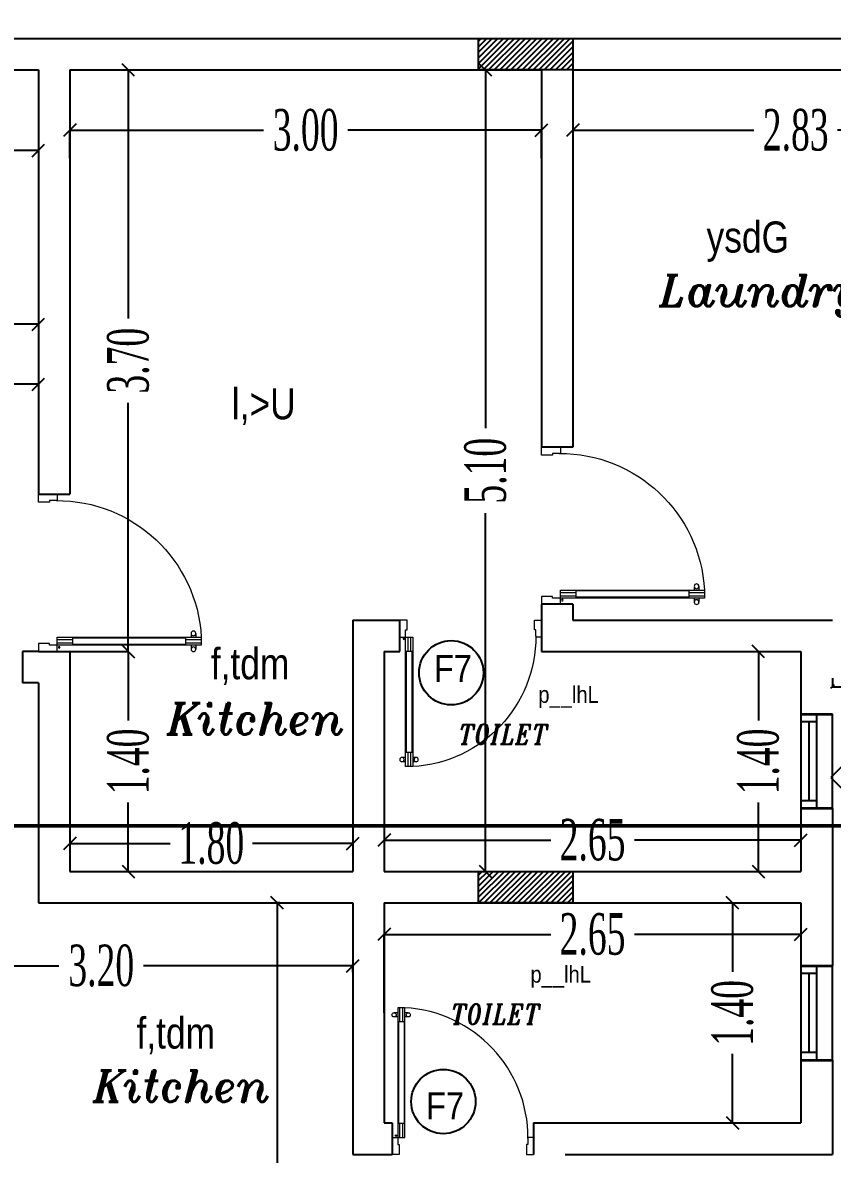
# Model space of a CAD drawing. Header units: metres. Extents: x -434 to 683, y -422 to -228.
# Drawn here: x 12.28 to 17.43, y -295.09 to -287.89 of the extents above; entities that cross this region are included whole.
import ezdxf
from ezdxf.enums import TextEntityAlignment as Align

# ---------------------------------------------------------------- set-up
doc = ezdxf.new("R2010")
doc.units = ezdxf.units.M
doc.header["$MEASUREMENT"] = 0
doc.header["$PDMODE"] = 34
doc.linetypes.add('DASHDOT', pattern=[1, 0.5, -0.25, 0, -0.25])
for name, color, linetype in [('Columns', 41, 'Continuous'), ('DIM', 8, 'Continuous'), ('Dim-inside', 1, 'Continuous'), ('Section Line', 4, 'Continuous'), ('Text Title', 3, 'Continuous'), ('TXT', 1, 'Continuous'), ('WALL', 7, 'Continuous'), ('window', 5, 'Continuous')]:
    doc.layers.add(name, color=color, linetype=linetype)
for name, color, linetype, lineweight in [('Dimn Out', 6, 'Continuous', 9), ('door', 114, 'Continuous', 13), ('walls', 7, 'Continuous', 35), ('Windows', 5, 'Continuous', 15)]:
    doc.layers.add(name, color=color, linetype=linetype, lineweight=lineweight)
doc.styles.add('MP', font='xarb.shx', dxfattribs={"height": 200})
doc.styles.add('NAMES', font='xarb.shx', dxfattribs={"width": 0.9, "height": 0.2})
doc.styles.add('Q', font='italict.shx', dxfattribs={"height": 0.18})
doc.styles.add('UTMAN', font='romantic.ttf', dxfattribs={"width": 0.6})
doc.dimstyles.new('kamal 1', dxfattribs={"dimscale": 0.8, "dimtxt": 0.33, "dimasz": 0.1, "dimexe": 0, "dimexo": 0, "dimgap": 0.09, "dimtad": 0, "dimzin": 0, "dimdsep": 46, "dimtxsty": 'UTMAN', "dimblk": 'OBLIQUE', "dimcen": 0.09, "dimclrd": 252, "dimclre": 8, "dimclrt": 7, "dimadec": 0, "dimazin": 0, "dimtfac": 1, "dimtix": 1, "dimtofl": 0, "dimtmove": 1, "dimatfit": 3, "dimldrblk": 'OBLIQUE', "dimfxl": 1, "dimtolj": 1, "dimtzin": 0, "dimlwd": -1, "dimarcsym": 0})
doc.dimstyles.new('UTMAN 77', dxfattribs={"dimscale": 0.8, "dimtxt": 0.1, "dimasz": 0.1, "dimexe": 0, "dimexo": 0, "dimgap": 0.09, "dimtad": 0, "dimzin": 0, "dimdsep": 46, "dimtxsty": 'UTMAN', "dimblk": 'OBLIQUE', "dimcen": 0.09, "dimclrd": 252, "dimclre": 8, "dimclrt": 7, "dimadec": 0, "dimazin": 0, "dimtfac": 1, "dimtix": 1, "dimtofl": 0, "dimtmove": 1, "dimatfit": 3, "dimldrblk": 'OBLIQUE', "dimfxl": 0.18, "dimtolj": 1, "dimtzin": 0, "dimlwd": -1, "dimarcsym": 0})

# ---------------------------------------------------------------- blocks, each defined once
blk = doc.blocks.new('door-1m-wall-15')
at = {"layer": 'door'}
for p, q in [((-0.09015200176304461, 1.038118045952899), (-0.04006755633912462, 1.038118045952899)), ((-0.09015200176304461, 0.120202669016976), (-0.09015200176304461, 1.038118045952899)), ((-0.07512666813562419, 0.9379491551052297), (-0.07512666813562419, 1.038118045952899)), ((-0.05509288996620398, 0.9379491551052297), (-0.05509288996620398, 1.038118045952899)), ((-0.04006755633912462, 1.038118045952899), (-0.04006755633912462, 0.120202669016976)), ((-0.09015200176304461, 0.9379491551052297), (-0.04006755633912462, 0.9379491551052297)), ((-1.001688908475501, 0.01001688908456799), (-1.001688908475501, 0.120202669016976)), ((-1.001688908475501, 0.120202669016976), (-0.9616321867001147, 0.120202669016976)), ((-0.961621352136433, 0.1151942244745214), (-0.961621352136433, 0.0701182235932265)), ((-0.04006755633912462, 0.120202669016976), (-0.09015200176304461, 0.120202669016976)), ((0, 0.120202669016976), (-0.04006755633912462, 0.120202669016976)), ((-0.04006755633912462, 0.120202669016976), (-0.04006755633912462, 0.0701182235932265)), ((0, 0), (0, 0.120202669016976)), ((-1.001688908475501, 0), (-1.001688908475501, 0.01001688908456799)), ((-0.9516044630518081, 0), (-1.001688908475501, 0)), ((-0.961621352136433, 0.0701182235932265), (-0.9516044630518081, 0.07011822359334019)), ((-0.9516044630518081, 0.07011822359334019), (-0.9516044630518081, 0)), ((-0.04006755633912462, 0.0701182235932265), (-0.05008444542386314, 0.07011822359334019)), ((-0.05008444542386314, 0.07011822359334019), (-0.05008444542386314, 0)), ((-0.05008444542386314, 0), (0, 0))]:
    blk.add_line(p, q, dxfattribs=at)
at = {"layer": 'door', "color": 211}
for p, q in [((-0.1147011815501173, 1.003058871621022), (-0.09240534645908838, 1.003058871621022)), ((-0.1141539834405307, 0.9730167171087487), (-0.09240534645908838, 0.9730167171087487)), ((-0.0851435572204764, 0.9379491551052297), (-0.0851435572204764, 0.2203715598644749)), ((-0.04507600088135177, 0.9379491551052297), (-0.04507600088135177, 0.2203715598644749)), ((-0.03624353408179104, 1.003058934156229), (-0.01394769899076209, 1.003058934156229)), ((-0.03624350810304122, 0.9730082669018429), (-0.01394767301212596, 0.9730082669018429)), ((-0.04006755633912462, 0.2203715598644749), (-0.09015200176304461, 0.2203715598644749)), ((-0.07512666813562419, 0.120202669016976), (-0.07512666813562419, 0.2203715598644749)), ((-0.05509288996620398, 0.120202669016976), (-0.05509288996620398, 0.2203715598644749))]:
    blk.add_line(p, q, dxfattribs=at)
at = {"layer": 'door', "extrusion": (0, 0, -1)}
for centre, major_axis, ratio, start_param, end_param in [((-0.04006755633878356, 0.1179194061979842), (-0.8575167736169296, 0.3375706855221994), 0.9999893199778274, -0.3804679898418646, 1.141396578578808), ((-0.02638215680394751, 0.1325320894925426), (-0.003468184795607644, 0.003468184795607644), 0.9999999999996781, 4.712388980389195, 10.99557428756878)]:
    blk.add_ellipse(centre, major_axis=major_axis, ratio=ratio, start_param=start_param, end_param=end_param, dxfattribs=at)
at = {"layer": 'door', "color": 211, "extrusion": (0, 0, -1)}
blk.add_ellipse((-0.1146578315806437, 0.9880336005288655), major_axis=(0.01062451529735361, 0.01062451529735361), ratio=0.9999999999866576, start_param=3.141592653591579, end_param=9.424777960771165, dxfattribs=at)
at = {"layer": 'door', "color": 211, "extrusion": (0, 0, -0.9999999999999998)}
blk.add_ellipse((-0.01394768600135876, 0.9880336005288655), major_axis=(-0.01062451529735474, 0.01062451529735474), ratio=0.9999999999998949, start_param=4.712388980386475, end_param=10.99557428756606, dxfattribs=at)
blk = doc.blocks.new('_OBLIQUE')
at = {"color": 0, "linetype": 'ByBlock'}
blk.add_line((-0.5, -0.5), (0.5, 0.5), dxfattribs=at)
blk = doc.blocks.new('*D207')
at = {"layer": 'DEFPOINTS', "color": 0, "transparency": 16777216}
for p in [(12.5764323112852, -293.1146391862504), (14.37643231120458, -293.1146391862509), (14.37643231120458, -293.1146391862508)]:
    blk.add_point(p, dxfattribs=at)
at = {"layer": 'DIM', "color": 252, "transparency": 16777216}
for p, q in [((12.5764323112852, -293.1146391862508), (13.21521929349341, -293.1146391862508)), ((14.37643231120458, -293.1146391862508), (13.73764532899637, -293.1146391862508))]:
    blk.add_line(p, q, dxfattribs=at)
at = {"layer": 'DIM', "color": 252, "transparency": 16777216, "xscale": 0.08000000000000002, "yscale": 0.08000000000000002, "zscale": 0.08000000000000002, "rotation": 180}
blk.add_blockref('_OBLIQUE', (12.5764323112852, -293.1146391862508), dxfattribs=at)
at = {"layer": 'DIM', "color": 252, "transparency": 16777216, "xscale": 0.08000000000000002, "yscale": 0.08000000000000002, "zscale": 0.08000000000000002}
blk.add_blockref('_OBLIQUE', (14.37643231120458, -293.1146391862508), dxfattribs=at)
at = {"layer": 'DIM', "color": 7, "transparency": 16777216, "insert": (13.47643231124489, -293.1146391862508), "char_height": 0.264, "attachment_point": 5, "style": 'UTMAN'}
blk.add_mtext('\\A1;1.80', dxfattribs=at)
blk = doc.blocks.new('*D94')
at = {"layer": 'DEFPOINTS', "color": 0, "transparency": 16777216}
for p in [(12.57643231128544, -291.8931597896049), (12.94847222938757, -291.8931597896049), (12.84997740498489, -293.2931597896047)]:
    blk.add_point(p, dxfattribs=at)
at = {"layer": 'Dim-inside', "color": 8, "lineweight": -2, "transparency": 16777216}
for p, q in [((12.57643231128544, -291.8931597896049), (12.94847222938757, -291.8931597896049)), ((12.84997740498489, -293.2931597896047), (12.94847222938757, -293.2931597896047))]:
    blk.add_line(p, q, dxfattribs=at)
at = {"layer": 'Dim-inside', "color": 252, "transparency": 16777216}
for p, q in [((12.94847222938757, -291.8931597896049), (12.94847222938757, -292.3319467718533)), ((12.94847222938757, -293.2931597896047), (12.94847222938757, -292.8543728073562))]:
    blk.add_line(p, q, dxfattribs=at)
at = {"layer": 'Dim-inside', "color": 252, "transparency": 16777216, "xscale": 0.08000000000000002, "yscale": 0.08000000000000002, "zscale": 0.08000000000000002}
for p, rotation in [((12.94847222938757, -291.8931597896049), 90), ((12.94847222938757, -293.2931597896047), 270)]:
    blk.add_blockref('_OBLIQUE', p, dxfattribs=dict(at, rotation=rotation))
at = {"layer": 'Dim-inside', "color": 7, "transparency": 16777216, "insert": (12.94847222938749, -292.5931597896047), "char_height": 0.264, "attachment_point": 5, "rotation": 90, "style": 'UTMAN'}
blk.add_mtext('\\A1;1.40', dxfattribs=at)
blk = doc.blocks.new('*D95')
at = {"layer": 'DEFPOINTS', "color": 0, "transparency": 16777216}
for p in [(12.94847222941548, -288.1931524279698), (12.94847222941549, -288.1931524279698), (12.94847222938757, -291.8931597896048)]:
    blk.add_point(p, dxfattribs=at)
at = {"layer": 'Dim-inside', "color": 252, "transparency": 16777216}
for p, q in [((12.94847222941549, -288.1931524279698), (12.94847222941549, -289.7742105466571)), ((12.94847222941549, -291.8931597896048), (12.94847222941549, -290.3121016709175))]:
    blk.add_line(p, q, dxfattribs=at)
at = {"layer": 'Dim-inside', "color": 252, "transparency": 16777216, "xscale": 0.08000000000000002, "yscale": 0.08000000000000002, "zscale": 0.08000000000000002}
for p, rotation in [((12.94847222941549, -288.1931524279698), 90), ((12.94847222941549, -291.8931597896048), 270)]:
    blk.add_blockref('_OBLIQUE', p, dxfattribs=dict(at, rotation=rotation))
at = {"layer": 'Dim-inside', "color": 7, "transparency": 16777216, "insert": (12.9484722294154, -290.0431561087872), "char_height": 0.264, "attachment_point": 5, "rotation": 90, "style": 'UTMAN'}
blk.add_mtext('\\A1;3.70', dxfattribs=at)
blk = doc.blocks.new('*D96')
at = {"layer": 'DEFPOINTS', "color": 0, "transparency": 16777216}
for p in [(15.57643231128615, -288.5765426518302), (12.57643231128615, -288.7537943636258), (15.57643231128615, -288.7537943636265)]:
    blk.add_point(p, dxfattribs=at)
at = {"layer": 'Dim-inside', "color": 8, "lineweight": -2, "transparency": 16777216}
for p, q in [((12.57643231128615, -288.7537943636258), (12.57643231128615, -288.5765426518302)), ((15.57643231128615, -288.7537943636265), (15.57643231128615, -288.5765426518302))]:
    blk.add_line(p, q, dxfattribs=at)
at = {"layer": 'Dim-inside', "color": 252, "transparency": 16777216}
for p, q in [((12.57643231128615, -288.5765426518302), (13.80748674915598, -288.5765426518302)), ((15.57643231128615, -288.5765426518302), (14.34537787341633, -288.5765426518302))]:
    blk.add_line(p, q, dxfattribs=at)
at = {"layer": 'Dim-inside', "color": 252, "transparency": 16777216, "xscale": 0.08000000000000002, "yscale": 0.08000000000000002, "zscale": 0.08000000000000002, "rotation": 180}
blk.add_blockref('_OBLIQUE', (12.57643231128615, -288.5765426518302), dxfattribs=at)
at = {"layer": 'Dim-inside', "color": 252, "transparency": 16777216, "xscale": 0.08000000000000002, "yscale": 0.08000000000000002, "zscale": 0.08000000000000002}
blk.add_blockref('_OBLIQUE', (15.57643231128615, -288.5765426518302), dxfattribs=at)
at = {"layer": 'Dim-inside', "color": 7, "transparency": 16777216, "insert": (14.07643231128615, -288.5765426518302), "char_height": 0.264, "attachment_point": 5, "style": 'UTMAN'}
blk.add_mtext('\\A1;3.00', dxfattribs=at)
blk = doc.blocks.new('*D97')
at = {"layer": 'DEFPOINTS', "color": 0, "transparency": 16777216}
for p in [(15.22050711991921, -288.1931524279701), (15.22050711989096, -293.2931597896049), (15.22050711991805, -293.2931597896049)]:
    blk.add_point(p, dxfattribs=at)
at = {"layer": 'Dim-inside', "color": 252, "transparency": 16777216}
for p, q in [((15.22050711991804, -288.1931524279701), (15.22050711991804, -290.4726874697342)), ((15.22050711991805, -293.2931597896049), (15.22050711991804, -291.0136247478408))]:
    blk.add_line(p, q, dxfattribs=at)
at = {"layer": 'Dim-inside', "color": 252, "transparency": 16777216, "xscale": 0.08000000000000002, "yscale": 0.08000000000000002, "zscale": 0.08000000000000002}
for p, rotation in [((15.22050711991804, -288.1931524279701), 90), ((15.22050711991805, -293.2931597896049), 270)]:
    blk.add_blockref('_OBLIQUE', p, dxfattribs=dict(at, rotation=rotation))
at = {"layer": 'Dim-inside', "color": 7, "transparency": 16777216, "insert": (15.22050711991796, -290.7431561087874), "char_height": 0.264, "attachment_point": 5, "rotation": 90, "style": 'UTMAN'}
blk.add_mtext('\\A1;5.10', dxfattribs=at)
blk = doc.blocks.new('*D98')
at = {"layer": 'DEFPOINTS', "color": 0, "transparency": 16777216}
for p in [(13.91151182417825, -293.493159789605), (13.89406205456516, -299.0555970294623), (13.89477206614119, -299.0555970294623)]:
    blk.add_point(p, dxfattribs=at)
at = {"layer": 'Dim-inside', "color": 8, "lineweight": -2, "transparency": 16777216}
for p, q in [((13.91151182417825, -293.493159789605), (13.89477206614119, -293.493159789605)), ((13.89406205456516, -299.0555970294623), (13.89477206614119, -299.0555970294623))]:
    blk.add_line(p, q, dxfattribs=at)
at = {"layer": 'Dim-inside', "color": 252, "transparency": 16777216}
for p, q in [((13.89477206614119, -293.493159789605), (13.89477206614119, -296.0048470485869)), ((13.89477206614119, -299.0555970294623), (13.89477206614119, -296.5439097704804))]:
    blk.add_line(p, q, dxfattribs=at)
at = {"layer": 'Dim-inside', "color": 252, "transparency": 16777216, "xscale": 0.08000000000000002, "yscale": 0.08000000000000002, "zscale": 0.08000000000000002}
for p, rotation in [((13.89477206614119, -293.493159789605), 90), ((13.89477206614119, -299.0555970294623), 270)]:
    blk.add_blockref('_OBLIQUE', p, dxfattribs=dict(at, rotation=rotation))
at = {"layer": 'Dim-inside', "color": 7, "transparency": 16777216, "insert": (13.8947720661411, -296.2743784095336), "char_height": 0.264, "attachment_point": 5, "rotation": 90, "style": 'UTMAN'}
blk.add_mtext('\\A1;5.56', dxfattribs=at)
blk = doc.blocks.new('*D99')
at = {"layer": 'DEFPOINTS', "color": 0, "transparency": 16777216}
for p in [(11.17643231120184, -293.8931597896049), (11.17643231120184, -293.9331597896051), (14.37643231120394, -293.9331597896051)]:
    blk.add_point(p, dxfattribs=at)
at = {"layer": 'Dim-inside', "color": 8, "lineweight": -2, "transparency": 16777216}
for p, q in [((11.17643231120184, -293.9331597896051), (11.17643231120184, -293.8931597896049)), ((14.37643231120394, -293.9331597896051), (14.37643231120394, -293.8931597896049))]:
    blk.add_line(p, q, dxfattribs=at)
at = {"layer": 'Dim-inside', "color": 252, "transparency": 16777216}
for p, q in [((11.17643231120184, -293.8931597896049), (12.50748674907271, -293.8931597896049)), ((14.37643231120394, -293.8931597896049), (13.04537787333307, -293.8931597896049))]:
    blk.add_line(p, q, dxfattribs=at)
at = {"layer": 'Dim-inside', "color": 252, "transparency": 16777216, "xscale": 0.08000000000000002, "yscale": 0.08000000000000002, "zscale": 0.08000000000000002, "rotation": 180}
blk.add_blockref('_OBLIQUE', (11.17643231120184, -293.8931597896049), dxfattribs=at)
at = {"layer": 'Dim-inside', "color": 252, "transparency": 16777216, "xscale": 0.08000000000000002, "yscale": 0.08000000000000002, "zscale": 0.08000000000000002}
blk.add_blockref('_OBLIQUE', (14.37643231120394, -293.8931597896049), dxfattribs=at)
at = {"layer": 'Dim-inside', "color": 7, "transparency": 16777216, "insert": (12.77643231120289, -293.8931597896049), "char_height": 0.264, "attachment_point": 5, "style": 'UTMAN'}
blk.add_mtext('\\A1;3.20', dxfattribs=at)
blk = doc.blocks.new('*D100')
at = {"layer": 'DEFPOINTS', "color": 0, "transparency": 16777216}
for p in [(11.17643231120189, -290.1931597895971), (12.3764323112859, -290.1931597895974), (12.3764323112859, -290.1931597895974)]:
    blk.add_point(p, dxfattribs=at)
at = {"layer": 'Dim-inside', "color": 252, "transparency": 16777216}
for p, q in [((11.17643231120189, -290.1931597895974), (11.51521929349241, -290.1931597895974)), ((12.3764323112859, -290.1931597895974), (12.03764532899537, -290.1931597895974))]:
    blk.add_line(p, q, dxfattribs=at)
at = {"layer": 'Dim-inside', "color": 252, "transparency": 16777216, "xscale": 0.08000000000000002, "yscale": 0.08000000000000002, "zscale": 0.08000000000000002, "rotation": 180}
blk.add_blockref('_OBLIQUE', (11.17643231120189, -290.1931597895974), dxfattribs=at)
at = {"layer": 'Dim-inside', "color": 252, "transparency": 16777216, "xscale": 0.08000000000000002, "yscale": 0.08000000000000002, "zscale": 0.08000000000000002}
blk.add_blockref('_OBLIQUE', (12.3764323112859, -290.1931597895974), dxfattribs=at)
at = {"layer": 'Dim-inside', "color": 7, "transparency": 16777216, "insert": (11.77643231124389, -290.1931597895974), "char_height": 0.264, "attachment_point": 5, "style": 'UTMAN'}
blk.add_mtext('\\A1;1.20', dxfattribs=at)
blk = doc.blocks.new('*D102')
at = {"layer": 'DEFPOINTS', "color": 0, "transparency": 16777216}
for p in [(3.976432311202188, -289.8114876206384), (3.976432311202188, -289.8114876206383), (12.37643231128595, -289.8114876206404)]:
    blk.add_point(p, dxfattribs=at)
at = {"layer": 'Dim-inside', "color": 252, "transparency": 16777216}
for p, q in [((3.976432311202188, -289.8114876206383), (7.908541186983715, -289.8114876206383)), ((12.37643231128595, -289.8114876206383), (8.444323435504426, -289.8114876206383))]:
    blk.add_line(p, q, dxfattribs=at)
at = {"layer": 'Dim-inside', "color": 252, "transparency": 16777216, "xscale": 0.08000000000000002, "yscale": 0.08000000000000002, "zscale": 0.08000000000000002, "rotation": 180}
blk.add_blockref('_OBLIQUE', (3.976432311202188, -289.8114876206383), dxfattribs=at)
at = {"layer": 'Dim-inside', "color": 252, "transparency": 16777216, "xscale": 0.08000000000000002, "yscale": 0.08000000000000002, "zscale": 0.08000000000000002}
blk.add_blockref('_OBLIQUE', (12.37643231128595, -289.8114876206383), dxfattribs=at)
at = {"layer": 'Dim-inside', "color": 7, "transparency": 16777216, "insert": (8.17643231124407, -289.8114876206383), "char_height": 0.264, "attachment_point": 5, "style": 'UTMAN'}
blk.add_mtext('\\A1;8.40', dxfattribs=at)
blk = doc.blocks.new('*D103')
at = {"layer": 'DEFPOINTS', "color": 0, "transparency": 16777216}
for p in [(8.47330389309775, -288.7056597896042), (12.37643231128618, -288.7056597896048), (12.37643231128618, -288.7056597896047)]:
    blk.add_point(p, dxfattribs=at)
at = {"layer": 'Dim-inside', "color": 252, "transparency": 16777216}
for p, q in [((8.47330389309775, -288.7056597896047), (10.15592254006179, -288.7056597896047)), ((12.37643231128618, -288.7056597896047), (10.69381366432214, -288.7056597896047))]:
    blk.add_line(p, q, dxfattribs=at)
at = {"layer": 'Dim-inside', "color": 252, "transparency": 16777216, "xscale": 0.08000000000000002, "yscale": 0.08000000000000002, "zscale": 0.08000000000000002, "rotation": 180}
blk.add_blockref('_OBLIQUE', (8.47330389309775, -288.7056597896047), dxfattribs=at)
at = {"layer": 'Dim-inside', "color": 252, "transparency": 16777216, "xscale": 0.08000000000000002, "yscale": 0.08000000000000002, "zscale": 0.08000000000000002}
blk.add_blockref('_OBLIQUE', (12.37643231128618, -288.7056597896047), dxfattribs=at)
at = {"layer": 'Dim-inside', "color": 7, "transparency": 16777216, "insert": (10.42486810219197, -288.7056597896047), "char_height": 0.264, "attachment_point": 5, "style": 'UTMAN'}
blk.add_mtext('\\A1;3.90', dxfattribs=at)
blk = doc.blocks.new('g col')
at = {"layer": 'Columns'}
h = blk.add_hatch(dxfattribs=at)
h.set_pattern_fill('ANSI31', color=1, scale=0.2)
h.set_pattern_definition([(45, (-46.67382963912632, 345.1554098738134), (-0.01767766952966369, 0.01767766952966369), [])])
h.paths.add_polyline_path([(1.477928890381008e-12, 0), (0.5999999999999872, 0), (0.5999999999999872, -0.2000000000000455), (1.477928890381008e-12, -0.2000000000000455)])
at = {"layer": 'Columns', "color": 1}
blk.add_lwpolyline([(1.477928890381008e-12, 0), (0.5999999999999872, 0), (0.5999999999999872, -0.2000000000000455), (1.477928890381008e-12, -0.2000000000000455)], close=True, dxfattribs=at)
blk = doc.blocks.new('f col')
at = {"layer": 'Columns'}
h = blk.add_hatch(dxfattribs=at)
h.set_pattern_fill('ANSI31', color=3, scale=0.2, angle=-180)
h.set_pattern_definition([(225, (40.61668391009479, -338.8340579774321), (0.01767766952966368, -0.0176776695296637), [])])
h.paths.add_polyline_path([(-6.057145729032872, 6.321351896381373), (-6.65714572903136, 6.321351896381373), (-6.65714572903136, 6.521351896381418), (-6.057145729032872, 6.521351896381418)])
at = {"layer": 'Columns', "color": 3}
blk.add_lwpolyline([(-6.057145729032872, 6.321351896381373), (-6.65714572903136, 6.321351896381373), (-6.65714572903136, 6.521351896381418), (-6.057145729032872, 6.521351896381418)], close=True, dxfattribs=at)
at = {"layer": 'WALL', "color": 1}
blk.add_blockref('g col', (-6.657145729033044, 11.82135189637984), dxfattribs=at)
blk = doc.blocks.new('*D153')
at = {"layer": 'DEFPOINTS', "color": 0, "transparency": 16777216}
for p in [(15.77643231128626, -288.5765426518334), (18.61076779824079, -288.576542651834), (18.61076779824079, -288.576542651834)]:
    blk.add_point(p, dxfattribs=at)
at = {"layer": 'Dim-inside', "color": 252, "transparency": 16777216}
for p, q in [((15.77643231128626, -288.576542651834), (16.92805212576945, -288.576542651834)), ((18.61076779824079, -288.576542651834), (17.45914798375761, -288.576542651834))]:
    blk.add_line(p, q, dxfattribs=at)
at = {"layer": 'Dim-inside', "color": 252, "transparency": 16777216, "xscale": 0.08000000000000002, "yscale": 0.08000000000000002, "zscale": 0.08000000000000002, "rotation": 180}
blk.add_blockref('_OBLIQUE', (15.77643231128626, -288.576542651834), dxfattribs=at)
at = {"layer": 'Dim-inside', "color": 252, "transparency": 16777216, "xscale": 0.08000000000000002, "yscale": 0.08000000000000002, "zscale": 0.08000000000000002}
blk.add_blockref('_OBLIQUE', (18.61076779824079, -288.576542651834), dxfattribs=at)
at = {"layer": 'Dim-inside', "color": 7, "transparency": 16777216, "insert": (17.19360005476353, -288.576542651834), "char_height": 0.264, "attachment_point": 5, "style": 'UTMAN'}
blk.add_mtext('\\A1;2.83', dxfattribs=at)
blk = doc.blocks.new('win11')
at = {"layer": 'walls', "ltscale": 1.2}
for p, q in [((-0.5499999997218765, 0.05000000027894203), (-0.5499999997218765, -0.1499999997217856)), ((0.05000000027848728, 0.05000000027894203), (0.05000000027848728, -0.1499999997213308))]:
    blk.add_line(p, q, dxfattribs=at)
at = {"layer": 'window', "color": 5, "linetype": 'Continuous'}
for p, q in [((-0.549999999720967, 0.05000000027894203), (0.05000000027939677, 0.05000000027848728)), ((-0.4999999999072315, -0.04999999981419023), (-0.4999999999072315, 0.05000000027894203)), ((-0.4999999999072315, 2.323758963029832e-10), (0, 0)), ((0, 0.05000000004656613), (0, -0.05000000004656613)), ((-0.549999999720967, -0.04999999981419023), (0.05000000027939677, -0.04999999981373549)), ((0.05000000028121576, -0.1499999997104169), (-0.549999999719148, -0.1499999997117811))]:
    blk.add_line(p, q, dxfattribs=at)
blk = doc.blocks.new('*D154')
at = {"layer": 'DEFPOINTS', "color": 0, "transparency": 16777216}
for p in [(14.57643231120416, -293.0931597896081), (17.22643231128519, -293.0931597896087), (17.22643231128519, -293.0931597896086)]:
    blk.add_point(p, dxfattribs=at)
at = {"layer": 'Dim-inside', "color": 252, "transparency": 16777216}
for p, q in [((14.57643231120416, -293.0931597896086), (15.63506426390739, -293.0931597896086)), ((17.22643231128519, -293.0931597896086), (16.16780035858195, -293.0931597896086))]:
    blk.add_line(p, q, dxfattribs=at)
at = {"layer": 'Dim-inside', "color": 252, "transparency": 16777216, "xscale": 0.08000000000000002, "yscale": 0.08000000000000002, "zscale": 0.08000000000000002, "rotation": 180}
blk.add_blockref('_OBLIQUE', (14.57643231120416, -293.0931597896086), dxfattribs=at)
at = {"layer": 'Dim-inside', "color": 252, "transparency": 16777216, "xscale": 0.08000000000000002, "yscale": 0.08000000000000002, "zscale": 0.08000000000000002}
blk.add_blockref('_OBLIQUE', (17.22643231128519, -293.0931597896086), dxfattribs=at)
at = {"layer": 'Dim-inside', "color": 7, "transparency": 16777216, "insert": (15.90143231124467, -293.0931597896086), "char_height": 0.264, "attachment_point": 5, "style": 'UTMAN'}
blk.add_mtext('\\A1;2.65', dxfattribs=at)
blk = doc.blocks.new('*D155')
at = {"layer": 'DEFPOINTS', "color": 0, "transparency": 16777216}
for p in [(17.22643231128504, -293.6931597896086), (17.22643231128504, -293.6931597896084), (14.57643231120385, -294.193159789608)]:
    blk.add_point(p, dxfattribs=at)
at = {"layer": 'Dim-inside', "color": 8, "lineweight": -2, "transparency": 16777216}
blk.add_line((14.57643231120385, -294.193159789608), (14.57643231120385, -293.6931597896084), dxfattribs=at)
at = {"layer": 'Dim-inside', "color": 252, "transparency": 16777216}
for p, q in [((14.57643231120385, -293.6931597896084), (15.63506426390717, -293.6931597896084)), ((17.22643231128504, -293.6931597896084), (16.16780035858172, -293.6931597896084))]:
    blk.add_line(p, q, dxfattribs=at)
at = {"layer": 'Dim-inside', "color": 252, "transparency": 16777216, "xscale": 0.08000000000000002, "yscale": 0.08000000000000002, "zscale": 0.08000000000000002, "rotation": 180}
blk.add_blockref('_OBLIQUE', (14.57643231120385, -293.6931597896084), dxfattribs=at)
at = {"layer": 'Dim-inside', "color": 252, "transparency": 16777216, "xscale": 0.08000000000000002, "yscale": 0.08000000000000002, "zscale": 0.08000000000000002}
blk.add_blockref('_OBLIQUE', (17.22643231128504, -293.6931597896084), dxfattribs=at)
at = {"layer": 'Dim-inside', "color": 7, "transparency": 16777216, "insert": (15.90143231124445, -293.6931597896084), "char_height": 0.264, "attachment_point": 5, "style": 'UTMAN'}
blk.add_mtext('\\A1;2.65', dxfattribs=at)
blk = doc.blocks.new('*D156')
at = {"layer": 'DEFPOINTS', "color": 0, "transparency": 16777216}
for p in [(16.95571497114508, -291.8931597896085), (16.9557149711448, -293.2931597896085), (16.95571497114476, -293.2931597896085)]:
    blk.add_point(p, dxfattribs=at)
at = {"layer": 'Dim-inside', "color": 252, "transparency": 16777216}
for p, q in [((16.95571497114476, -291.8931597896085), (16.95571497114476, -292.3319467718571)), ((16.95571497114476, -293.2931597896085), (16.95571497114476, -292.85437280736))]:
    blk.add_line(p, q, dxfattribs=at)
at = {"layer": 'Dim-inside', "color": 252, "transparency": 16777216, "xscale": 0.08000000000000002, "yscale": 0.08000000000000002, "zscale": 0.08000000000000002}
for p, rotation in [((16.95571497114476, -291.8931597896085), 90), ((16.95571497114476, -293.2931597896085), 270)]:
    blk.add_blockref('_OBLIQUE', p, dxfattribs=dict(at, rotation=rotation))
at = {"layer": 'Dim-inside', "color": 7, "transparency": 16777216, "insert": (16.95571497114467, -292.5931597896085), "char_height": 0.264, "attachment_point": 5, "rotation": 90, "style": 'UTMAN'}
blk.add_mtext('\\A1;1.40', dxfattribs=at)
blk = doc.blocks.new('*D157')
at = {"layer": 'DEFPOINTS', "color": 0, "transparency": 16777216}
for p in [(16.79164385589483, -293.4931597896085), (16.79164385589448, -294.8931597896085), (16.79164385589444, -294.8931597896085)]:
    blk.add_point(p, dxfattribs=at)
at = {"layer": 'Dim-inside', "color": 252, "transparency": 16777216}
for p, q in [((16.79164385589444, -293.4931597896085), (16.79164385589444, -293.931946771857)), ((16.79164385589444, -294.8931597896085), (16.79164385589444, -294.45437280736))]:
    blk.add_line(p, q, dxfattribs=at)
at = {"layer": 'Dim-inside', "color": 252, "transparency": 16777216, "xscale": 0.08000000000000002, "yscale": 0.08000000000000002, "zscale": 0.08000000000000002}
for p, rotation in [((16.79164385589444, -293.4931597896085), 90), ((16.79164385589444, -294.8931597896085), 270)]:
    blk.add_blockref('_OBLIQUE', p, dxfattribs=dict(at, rotation=rotation))
at = {"layer": 'Dim-inside', "color": 7, "transparency": 16777216, "insert": (16.79164385589436, -294.1931597896084), "char_height": 0.264, "attachment_point": 5, "rotation": 90, "style": 'UTMAN'}
blk.add_mtext('\\A1;1.40', dxfattribs=at)
blk = doc.blocks.new('*D159')
at = {"layer": 'DEFPOINTS', "color": 0, "ltscale": 50, "transparency": 16777216}
for p in [(18.96782434863403, -291.8941059172037), (17.42643231128542, -292.0635250468737), (18.96782434863403, -292.1173841789632)]:
    blk.add_point(p, dxfattribs=at)
at = {"layer": 'Dim-inside', "color": 8, "lineweight": -2, "ltscale": 50, "transparency": 16777216}
for p, q in [((18.96782434863403, -291.8941059172037), (18.96782434863403, -292.1173841789632)), ((17.42643231128542, -292.0635250468737), (17.42643231128542, -292.1173841789632))]:
    blk.add_line(p, q, dxfattribs=at)
at = {"layer": 'Dim-inside', "color": 252, "ltscale": 50, "transparency": 16777216}
for p, q in [((17.42643231128542, -292.1173841789632), (17.83897448380588, -292.1173841789632)), ((18.96782434863403, -292.1173841789632), (18.55528217611358, -292.1173841789632))]:
    blk.add_line(p, q, dxfattribs=at)
at = {"layer": 'Dim-inside', "color": 252, "ltscale": 50, "transparency": 16777216, "xscale": 0.024, "yscale": 0.024, "zscale": 0.024, "rotation": 180}
blk.add_blockref('_OBLIQUE', (17.42643231128542, -292.1173841789632), dxfattribs=at)
at = {"layer": 'Dim-inside', "color": 252, "ltscale": 50, "transparency": 16777216, "xscale": 0.024, "yscale": 0.024, "zscale": 0.024}
blk.add_blockref('_OBLIQUE', (18.96782434863403, -292.1173841789632), dxfattribs=at)
at = {"layer": 'Dim-inside', "color": 7, "ltscale": 50, "transparency": 16777216, "insert": (18.19712832995973, -292.1173841789632), "char_height": 0.4, "attachment_point": 5, "style": 'UTMAN'}
blk.add_mtext('\\A1;1.54', dxfattribs=at)
blk = doc.blocks.new('sd12')
at = {"layer": 'Section Line', "linetype": 'DASHDOT', "ltscale": 0.5, "const_width": 0.02304000000000001}
blk.add_lwpolyline([(-15.99011150796955, 0), (15.48351454972129, 0)], dxfattribs=at)
blk = doc.blocks.new('*D309')
at = {"layer": 'DEFPOINTS', "color": 0, "ltscale": 50, "transparency": 16777216}
for p in [(20.78565136085776, -287.1870438395976), (-9.214348639224063, -287.9931597897726), (20.78565136085776, -287.9931597868186)]:
    blk.add_point(p, dxfattribs=at)
at = {"layer": 'Dimn Out', "color": 8, "lineweight": -2, "ltscale": 50, "transparency": 16777216}
for p, q in [((-9.214348639224063, -287.9931597897726), (-9.214348639224063, -287.1870438395976)), ((20.78565136085776, -287.9931597868186), (20.78565136085776, -287.1870438395976))]:
    blk.add_line(p, q, dxfattribs=at)
at = {"layer": 'Dimn Out', "color": 252, "ltscale": 50, "transparency": 16777216}
for p, q in [((-9.214348639224063, -287.1870438395976), (5.326491597503237, -287.1870438395976)), ((20.78565136085776, -287.1870438395976), (6.244811124130456, -287.1870438395976))]:
    blk.add_line(p, q, dxfattribs=at)
at = {"layer": 'Dimn Out', "color": 252, "ltscale": 50, "transparency": 16777216, "xscale": 0.024, "yscale": 0.024, "zscale": 0.024, "rotation": 180}
blk.add_blockref('_OBLIQUE', (-9.214348639224063, -287.1870438395976), dxfattribs=at)
at = {"layer": 'Dimn Out', "color": 252, "ltscale": 50, "transparency": 16777216, "xscale": 0.024, "yscale": 0.024, "zscale": 0.024}
blk.add_blockref('_OBLIQUE', (20.78565136085776, -287.1870438395976), dxfattribs=at)
at = {"layer": 'Dimn Out', "color": 7, "ltscale": 50, "transparency": 16777216, "insert": (5.785651360816846, -287.1870438395976), "char_height": 0.4, "attachment_point": 5, "style": 'UTMAN'}
blk.add_mtext('\\A1;30.00', dxfattribs=at)

msp = doc.modelspace()

# ---------------------------------------------------------------- linework, layer by layer
at = {"layer": 'Text Title'}
msp.add_lwpolyline([(17.41719773288688, -292.6956226976578), (17.6306727316559, -292.909097696425), (17.84002574851812, -292.6997446795619), (17.62155074974991, -292.4862696807947)], close=True, dxfattribs=at)
for centre in [(15.00232705436888, -292.0289721349762), (14.95232705428695, -294.7573474454961)]:
    msp.add_circle(centre, 0.2046144433166305, dxfattribs=at)
at = {"layer": 'WALL'}
for p, q in [((3.772991051357849, -287.9931524279673), (18.78341356678741, -287.9931524279708)), ((3.97643231122953, -288.1931524279674), (12.37643231131335, -288.1931524279693)), ((12.37643231131335, -288.1931524279693), (12.37643231128573, -290.8931597896047)), ((12.57643231131334, -288.1931524279694), (12.57643231128566, -290.8931597896047)), ((12.5764323113134, -288.1931524279694), (15.57643231131334, -288.1931524279701)), ((15.5764323113134, -288.1931524279732), (15.57643231128583, -290.5931597896081)), ((15.77643231131339, -288.1931524279733), (15.77643231128588, -290.5931597896082)), ((15.77643231131345, -288.1931524279733), (18.59264490923669, -288.1931524279739)), ((15.77643231128582, -290.5931597896082), (15.57643231128578, -290.5931597896081)), ((12.3764323112855, -290.8931597896047), (12.57643231128543, -290.8931597896047)), ((15.57643231128649, -291.5931597902409), (15.57643231128649, -291.8931597902409)), ((15.77643231128648, -291.5931597902409), (15.57643231128643, -291.5931597902409)), ((15.77643231128653, -291.5931597902409), (15.77643231128653, -291.6931597902409)), ((14.37643231120539, -291.6931597902406), (14.37643231120448, -293.2931597902406)), ((14.37643231120465, -291.6931597902317), (14.67643231128648, -291.6931597902316)), ((14.67643231128654, -291.8931597902314), (14.67643231128648, -291.6931597902316)), ((15.77643231128565, -291.6931597896082), (17.42643231128546, -291.6931597896086)), ((12.3764323112855, -291.8931597896047), (12.27643231120192, -291.8931597896047)), ((12.27643231120192, -291.8931597896047), (12.27643231120192, -292.0931597896047)), ((12.3764323112855, -291.8931597896047), (12.57643231128543, -291.8931597896047)), ((12.57643231128543, -291.8931597896047), (12.57643231128515, -293.2931597896043)), ((14.57643231120527, -291.8931597902406), (14.57643231120527, -293.2931597902407)), ((14.57643231120453, -291.8931597902316), (14.67643231128653, -291.8931597902316)), ((15.57643231128562, -291.8931597896081), (17.22643231128541, -291.8931597896085)), ((17.22643231128547, -291.8931597896089), (17.22643231128541, -292.2931597896089)), ((12.3764323112855, -292.0931597896047), (12.27643231120192, -292.0931597896047)), ((12.37643231128544, -292.0931597896047), (12.3764323112851, -293.4931597896042)), ((17.22643231128541, -292.2931597896089), (17.4264323112854, -292.2931597896089)), ((17.22643231128524, -292.8931597896089), (17.22643231128513, -293.2931597896085)), ((17.2264323112853, -292.8931597896089), (17.42643231128529, -292.8931597896089)), ((17.42643231128518, -292.8931597896089), (17.42643231128501, -293.8931597896086)), ((12.57643231128515, -293.2931597896043), (14.37643231120411, -293.2931597896079)), ((14.5764323112041, -293.293159789608), (17.22643231128513, -293.2931597896085)), ((12.3764323112851, -293.4931597896042), (14.37643231120406, -293.4931597896079)), ((14.37643231120488, -293.4931597902406), (14.37643231120465, -295.0931597902406)), ((14.57643231120405, -293.4931597896079), (17.22643231128513, -293.4931597896085)), ((14.57643231120493, -293.4931597902407), (14.57643231120453, -294.8931597902407)), ((15.57643231128521, -293.4931597896082), (16.0764323112851, -293.4931597896082)), ((17.22643231128513, -293.4931597896085), (17.22643231128502, -293.8931597896085)), ((17.22643231128502, -293.8931597896085), (17.42643231128495, -293.8931597896085)), ((17.2264323112849, -294.4931597896085), (17.22643231128485, -294.8931597896085)), ((17.22643231128502, -294.4931597896089), (17.42643231128495, -294.4931597896089)), ((17.42643231128489, -294.4931597896086), (17.42643231128472, -295.0931597896085)), ((14.57643231120453, -294.8931597902407), (14.6264323112046, -294.8931597902407)), ((14.62643231120461, -294.8931597902409), (14.62643231120455, -295.0931597902407)), ((15.52643231120373, -294.8931597896081), (17.22643231128485, -294.8931597896085)), ((15.52643231120461, -294.8931597902409), (15.52643231120455, -295.0931597902409)), ((14.37643231120465, -295.0931597902406), (14.62643231120455, -295.0931597902407)), ((15.72643231120372, -295.0931597896082), (17.42643231128472, -295.0931597896085))]:
    msp.add_line(p, q, dxfattribs=at)

# ---------------------------------------------------------------- block references
at = {"layer": 'door'}
for p, xscale, yscale, zscale, rotation in [((15.57643231128555, -291.5931597896081), 0.9982640271733992, 0.9982640271733992, 0.9982640271733992, 270), ((12.3764323112855, -291.8931097933544), 0.9982640271733992, 0.9982640271733992, 0.9982640271733992, 270), ((14.6764435610755, -291.6931988504554), 0.8984713143931158, 0.8984713143931158, 0.8984713143931158, 180)]:
    msp.add_blockref('door-1m-wall-15', p, dxfattribs=dict(at, xscale=xscale, yscale=yscale, zscale=zscale, rotation=rotation))
at = {"layer": 'door', "xscale": -0.8984713143931158, "yscale": 0.8984713143931158, "zscale": 0.8984713143931158}
msp.add_blockref('door-1m-wall-15', (14.62644356099357, -295.0931207300169), dxfattribs=at)
at = {"layer": 'Section Line'}
msp.add_blockref('sd12', (6.210183279217674, -293.0025500982572), dxfattribs=at)
at = {"layer": 'WALL', "color": 1}
msp.add_blockref('f col', (21.83357804031784, -299.8145116859864), dxfattribs=at)
at = {"layer": 'Windows', "xscale": -1, "rotation": 90}
for p in [(17.27643231156373, -292.841162649379), (17.27643231156396, -294.4431597893304)]:
    msp.add_blockref('win11', p, dxfattribs=at)

# ---------------------------------------------------------------- texts
at = {"layer": 'Text Title', "style": 'NAMES', "width": 0.9}
for p in [(15.013118276248, -292.0014402989053), (14.96311827616607, -294.784879281567)]:
    msp.add_text('F7', height=0.171433738216255, dxfattribs=at).set_placement(p, align=Align.MIDDLE)
at = {"layer": 'TXT', "color": 6, "ltscale": 50, "style": 'MP', "width": 0.85}
for s, p in [('ysdG', (16.88885580768016, -289.2806129915997)), ('l,>U', (13.80973691485104, -290.3300804305119)), ('f,tdm', (13.72275445966193, -291.9841179113326)), ('f,tdm', (13.25041224718285, -294.3340292132594))]:
    msp.add_text(s, height=0.198, dxfattribs=at).set_placement(p, align=Align.MIDDLE)
at = {"layer": 'TXT', "color": 6, "style": 'NAMES', "width": 0.9}
for p in [(15.55632294041641, -292.2204149614965), (15.50632294033448, -294.0007286520013)]:
    msp.add_text('p__lhL', height=0.1064543380588957, dxfattribs=at).set_placement(p)
at = {"layer": 'TXT', "color": 6, "style": 'Q', "width": 0.85}
for p in [(15.33196743963519, -292.4203070240555), (15.28196743955326, -294.2006207145603)]:
    msp.add_text('TOILET', height=0.12672, dxfattribs=at).set_placement(p, align=Align.MIDDLE)
at = {"layer": 'TXT', "color": 6, "char_height": 0.198, "attachment_point": 8, "style": 'Q'}
for s, insert in [('Laundry', (16.96966777148316, -289.762109375667)), ('Kitchen', (13.7544107801898, -292.4207966215654)), ('Kitchen', (13.28206856771072, -294.757853630558))]:
    msp.add_mtext(s, dxfattribs=dict(at, insert=insert))

# ---------------------------------------------------------------- dimensions: what is measured, and where the dimension line sits
at = {"layer": 'DIM'}
dim = msp.add_aligned_dim(p1=(12.5764323112852, -293.1146391862504), p2=(14.37643231120458, -293.1146391862509), distance=5.684341886080802e-14, dimstyle='kamal 1', dxfattribs=at)
dim.commit()
dim.dimension.update_dxf_attribs({"geometry": '*D207', "text_midpoint": (13.47643231124489, -293.1146391862508)})
at = {"layer": 'Dim-inside'}
for base, p1, p2, picture, middle in [((12.94847222941549, -288.1931524279698), (12.94847222938756, -291.8931597896047), (12.94847222941547, -288.1931524279697), '*D95', (12.9484722294154, -290.0431561087872)), ((15.22050711991805, -293.2931597896049), (15.2205071199192, -288.1931524279699), (15.22050711989095, -293.2931597896048), '*D97', (15.22050711991796, -290.7431561087874)), ((12.94847222938757, -291.8931597896049), (12.84997740498488, -293.2931597896045), (12.57643231128543, -291.8931597896047), '*D94', (12.94847222938749, -292.5931597896047)), ((13.89477206614119, -299.0555970294623), (13.91151182417824, -293.4931597896049), (13.89406205456515, -299.0555970294622), '*D98', (13.8947720661411, -296.2743784095336))]:
    dim = msp.add_linear_dim(base=base, p1=p1, p2=p2, angle=270, dimstyle='kamal 1', dxfattribs=at)
    dim.commit()
    dim.dimension.update_dxf_attribs({"geometry": picture, "text_midpoint": middle})
for base, p1, p2, picture, middle in [((15.57643231128615, -288.5765426518302), (12.57643231128615, -288.7537943636258), (15.57643231128615, -288.7537943636265), '*D96', (14.07643231128615, -288.5765426518302)), ((18.61076779824079, -288.576542651834), (15.77643231128626, -288.5765426518334), (18.61076779824079, -288.576542651834), '*D153', (17.19360005476353, -288.576542651834)), ((12.37643231128618, -288.7056597896047), (8.47330389309775, -288.7056597896042), (12.37643231128618, -288.7056597896048), '*D103', (10.42486810219197, -288.7056597896047)), ((3.976432311202188, -289.8114876206383), (12.37643231128595, -289.8114876206404), (3.976432311202188, -289.8114876206384), '*D102', (8.17643231124407, -289.8114876206383)), ((12.3764323112859, -290.1931597895974), (11.17643231120189, -290.1931597895971), (12.3764323112859, -290.1931597895974), '*D100', (11.77643231124389, -290.1931597895974)), ((11.17643231120184, -293.8931597896049), (14.37643231120394, -293.9331597896051), (11.17643231120184, -293.9331597896051), '*D99', (12.77643231120289, -293.8931597896049))]:
    dim = msp.add_linear_dim(base=base, p1=p1, p2=p2, dimstyle='kamal 1', dxfattribs=at)
    dim.commit()
    dim.dimension.update_dxf_attribs({"geometry": picture, "text_midpoint": middle})
at = {"layer": 'Dim-inside', "color": 1}
for base, p1, p2, picture, middle in [((16.95571497114476, -293.2931597896085), (16.95571497114508, -291.8931597896084), (16.95571497114479, -293.2931597896084), '*D156', (16.95571497114467, -292.5931597896085)), ((16.79164385589444, -294.8931597896085), (16.79164385589482, -293.4931597896084), (16.79164385589448, -294.8931597896084), '*D157', (16.79164385589436, -294.1931597896084))]:
    dim = msp.add_linear_dim(base=base, p1=p1, p2=p2, angle=270, dimstyle='kamal 1', dxfattribs=at)
    dim.commit()
    dim.dimension.update_dxf_attribs({"geometry": picture, "text_midpoint": middle})
at = {"layer": 'Dim-inside', "color": 6, "ltscale": 50}
dim = msp.add_linear_dim(base=(18.96782434863403, -292.1173841789632), p1=(17.42643231128542, -292.0635250468737), p2=(18.96782434863403, -291.8941059172037), dimstyle='UTMAN 77', override={"dimtxt": 0.5, "dimasz": 0.03}, dxfattribs=at)
dim.commit()
dim.dimension.update_dxf_attribs({"geometry": '*D159', "text_midpoint": (18.19712832995973, -292.1173841789632)})
at = {"layer": 'Dim-inside', "color": 1}
for base, p1, p2, picture, middle in [((17.22643231128519, -293.0931597896086), (14.57643231120416, -293.0931597896081), (17.22643231128519, -293.0931597896087), '*D154', (15.90143231124467, -293.0931597896086)), ((17.22643231128504, -293.6931597896084), (14.57643231120385, -294.193159789608), (17.22643231128504, -293.6931597896086), '*D155', (15.90143231124445, -293.6931597896084))]:
    dim = msp.add_linear_dim(base=base, p1=p1, p2=p2, dimstyle='kamal 1', dxfattribs=at)
    dim.commit()
    dim.dimension.update_dxf_attribs({"geometry": picture, "text_midpoint": middle})
at = {"layer": 'Dimn Out', "color": 6, "ltscale": 50}
dim = msp.add_linear_dim(base=(20.78565136085776, -287.1870438395976), p1=(-9.214348639224063, -287.9931597897726), p2=(20.78565136085776, -287.9931597868186), dimstyle='UTMAN 77', override={"dimtxt": 0.5, "dimasz": 0.03}, dxfattribs=at)
dim.commit()
dim.dimension.update_dxf_attribs({"geometry": '*D309', "text_midpoint": (5.785651360816846, -287.1870438395976)})

doc.saveas('drawing.dxf')
